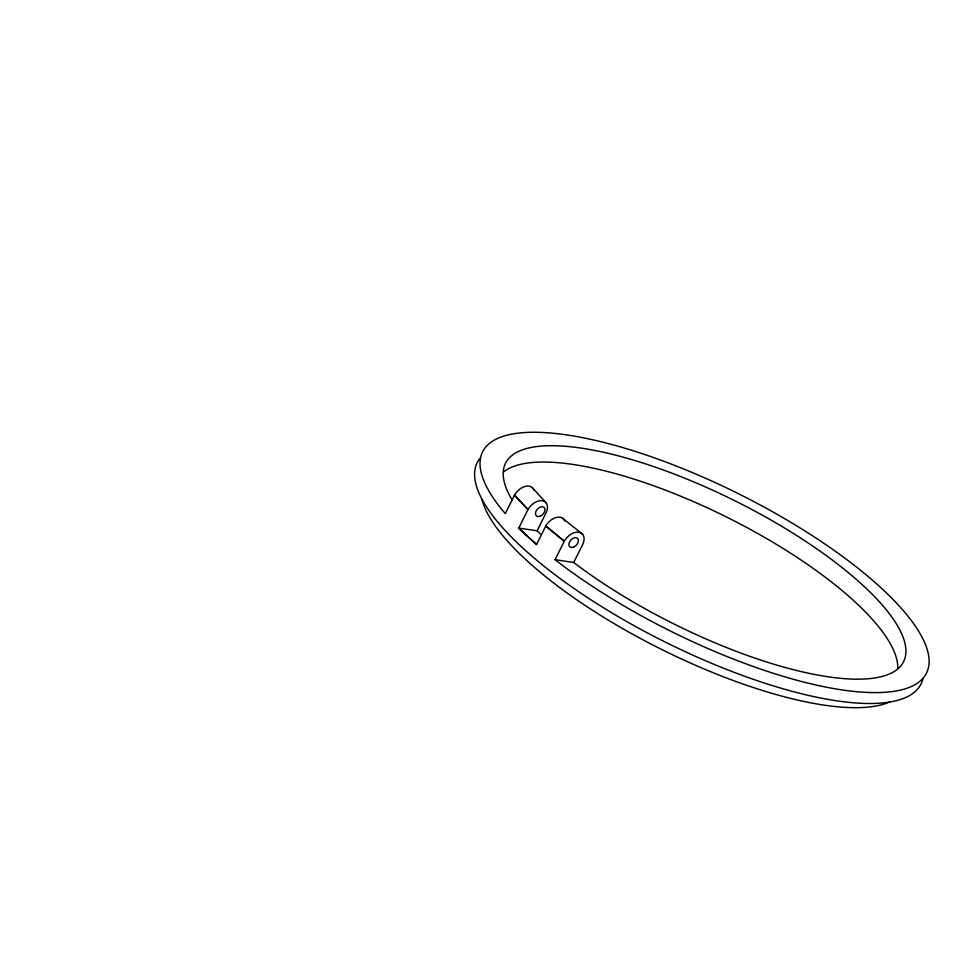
<?xml version="1.0" encoding="UTF-8"?>
<svg xmlns="http://www.w3.org/2000/svg" width="978" height="978" viewBox="0 0 978 978"><rect width="100%" height="100%" fill="white"/><g stroke="black" fill="none" stroke-linecap="round" stroke-linejoin="round"><path stroke-width="1.47" d="M533.902 490.088A13.081 8.545 -47.2 0 0 525.21 486.421A13.081 8.545 -47.2 0 0 514.526 495.125L505.296 513.646L501.628 509.269A247.972 76.626 26.5 0 1 690.175 471.653A247.972 76.626 26.5 0 1 918.122 682.656A247.972 76.626 26.5 0 1 561.262 564.465L555.064 559.709L564.294 541.189A13.081 8.545 -47.2 0 1 578.78 532.228A13.081 8.545 -47.2 0 1 582.949 543.951L573.719 562.472L555.064 559.709M540.308 533.988L537.105 530.785L546.335 512.264A12.861 8.399 -47.2 0 0 542.24 500.736A12.861 8.399 -47.2 0 0 527.998 509.562L518.768 528.083L536.531 544.526L545.773 526.017A12.861 8.399 -47.2 0 1 556.262 517.46A12.861 8.399 -47.2 0 1 564.819 521.054M537.105 530.785L518.352 528.022L536.531 544.526M563.083 540.259L545.773 526.017L564.294 541.189M573.719 562.472L576.054 564.257A222.385 68.717 26.5 0 0 892.926 672.241A222.385 68.717 26.5 0 0 710.688 489.281A222.385 68.717 26.5 0 0 512.215 500.174M562.118 517.875L582.595 534.245M515.247 495.98L527.998 509.562L514.526 495.125M532.827 488.181L545.981 502.729M889.735 701.935A235.185 72.678 26.5 0 1 662.558 649.905A235.185 72.678 26.5 0 1 481.983 499.599M922.926 678.793A247.972 76.626 26.5 0 1 666.299 642.583A247.972 76.626 26.5 0 1 479.623 458.816M504.012 471.64A222.385 68.717 26.5 0 1 728.757 518.12A222.385 68.717 26.5 0 1 897.731 669.221M573.988 546.934A5.758 3.765 -47.2 0 0 577.582 538.389A5.758 3.765 -47.2 0 0 569.306 542.399A5.758 3.765 -47.2 0 0 573.988 546.934M540.565 516.005A5.758 3.765 -47.2 0 0 544.159 507.46A5.758 3.765 -47.2 0 0 535.895 511.457A5.758 3.765 -47.2 0 0 540.565 516.005"/></g></svg>
